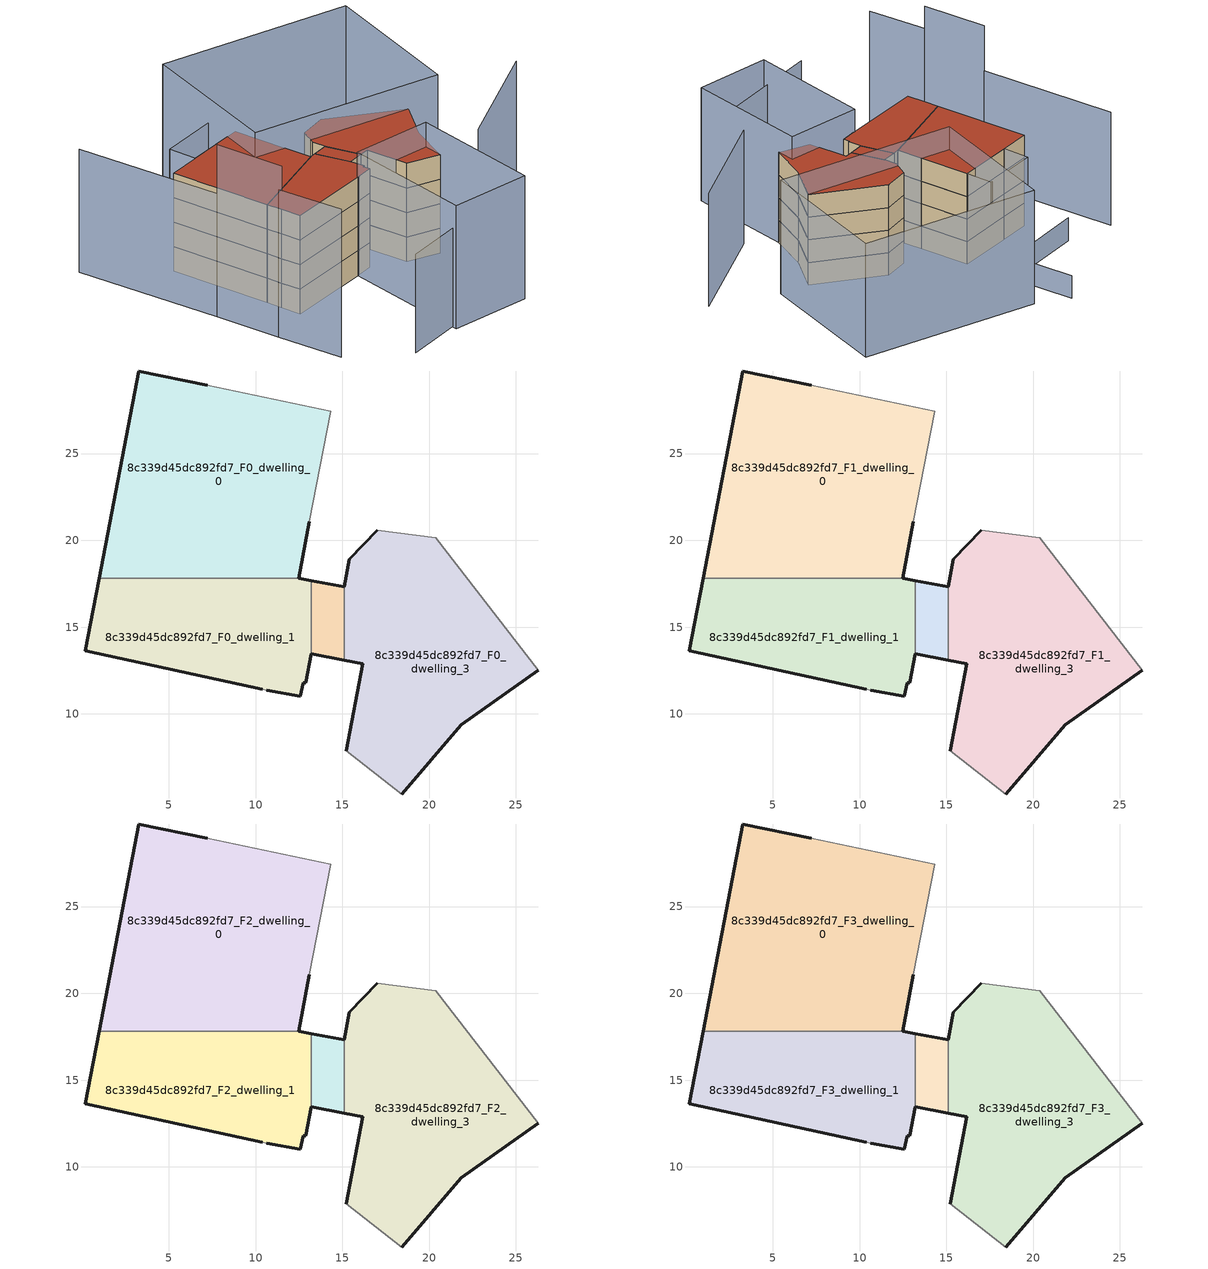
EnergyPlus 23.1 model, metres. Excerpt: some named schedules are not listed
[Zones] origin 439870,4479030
8c339d45dc892fd7_F0_dwelling_0
 floor ground (EU_floor_Construction): 14.33,27.44 13.1,21.07 12.48,17.82 0.99,17.82 3.28,29.76 7.22,28.93 z0
 wall outside (EU_wall_Construction): 12.48,17.82 13.1,21.07 / 7.22,28.93 3.28,29.76 0.99,17.82 z0:3
 wall adiabatic (EU_wall_Construction): 13.1,21.07 14.33,27.44 7.22,28.93 z0:3
 wall to 8c339d45dc892fd7_F0_dwelling_1 (EU_wall_Construction): 0.99,17.82 12.48,17.82 z0:3
8c339d45dc892fd7_F0_dwelling_1
 floor ground (EU_floor_Construction): 13.21,17.68 13.21,13.47 12.89,11.78 12.73,11.81 12.57,11.01 10.64,11.37 10.38,11.43 0.19,13.63 0.65,16.02 0.99,17.82 12.48,17.82 z0
 wall outside (EU_wall_Construction): 13.21,17.68 12.48,17.82 / 0.99,17.82 0.65,16.02 0.19,13.63 10.38,11.43 / 10.64,11.37 12.57,11.01 12.73,11.81 12.89,11.78 13.21,13.47 z0:3
 wall adiabatic (EU_wall_Construction): 10.38,11.43 10.64,11.37 z0:3
 wall to 8c339d45dc892fd7_F0_dwelling_2 (EU_wall_Construction): 13.21,13.47 13.21,17.68 z0:3
8c339d45dc892fd7_F0_dwelling_2
 floor ground (EU_floor_Construction): 15.12,17.33 15.12,13.1 13.21,13.47 13.21,17.68 z0
 wall outside (EU_wall_Construction): 15.12,17.33 13.21,17.68 / 13.21,13.47 15.12,13.1 z0:3
 wall to 8c339d45dc892fd7_F0_dwelling_3 (EU_wall_Construction): 15.12,13.1 15.12,17.33 z0:3
8c339d45dc892fd7_F0_dwelling_3
 floor ground (EU_floor_Construction): 20.39,20.15 26.28,12.53 21.85,9.37 18.41,5.39 15.21,7.88 16.18,12.89 15.12,13.1 15.12,17.33 15.39,18.9 17.02,20.58 z0
 wall outside (EU_wall_Construction): 17.02,20.58 15.39,18.9 15.12,17.33 / 15.12,13.1 16.18,12.89 15.21,7.88 / 18.41,5.39 21.85,9.37 26.28,12.53 z0:3
 wall adiabatic (EU_wall_Construction): 26.28,12.53 20.39,20.15 17.02,20.58 / 15.21,7.88 18.41,5.39 z0:3
8c339d45dc892fd7_F1_dwelling_0
 floor to 8c339d45dc892fd7_F0_dwelling_0 (EU_floor_Construction): 14.33,27.44 13.1,21.07 12.48,17.82 0.99,17.82 3.28,29.76 7.22,28.93 z3
 wall outside (EU_wall_Construction): 12.48,17.82 13.1,21.07 / 7.22,28.93 3.28,29.76 0.99,17.82 z3:6
 wall adiabatic (EU_wall_Construction): 13.1,21.07 14.33,27.44 7.22,28.93 z3:6
 wall to 8c339d45dc892fd7_F1_dwelling_1 (EU_wall_Construction): 0.99,17.82 12.48,17.82 z3:6
8c339d45dc892fd7_F1_dwelling_1
 floor to 8c339d45dc892fd7_F0_dwelling_1 (EU_floor_Construction): 13.21,17.68 13.21,13.47 12.89,11.78 12.73,11.81 12.57,11.01 10.64,11.37 10.38,11.43 0.19,13.63 0.65,16.02 0.99,17.82 12.48,17.82 z3
 wall outside (EU_wall_Construction): 13.21,17.68 12.48,17.82 / 0.99,17.82 0.65,16.02 0.19,13.63 10.38,11.43 / 10.64,11.37 12.57,11.01 12.73,11.81 12.89,11.78 13.21,13.47 z3:6
 wall adiabatic (EU_wall_Construction): 10.38,11.43 10.64,11.37 z3:6
 wall to 8c339d45dc892fd7_F1_dwelling_2 (EU_wall_Construction): 13.21,13.47 13.21,17.68 z3:6
8c339d45dc892fd7_F1_dwelling_2
 floor to 8c339d45dc892fd7_F0_dwelling_2 (EU_floor_Construction): 15.12,17.33 15.12,13.1 13.21,13.47 13.21,17.68 z3
 wall outside (EU_wall_Construction): 15.12,17.33 13.21,17.68 / 13.21,13.47 15.12,13.1 z3:6
 wall to 8c339d45dc892fd7_F1_dwelling_3 (EU_wall_Construction): 15.12,13.1 15.12,17.33 z3:6
8c339d45dc892fd7_F1_dwelling_3
 floor to 8c339d45dc892fd7_F0_dwelling_3 (EU_floor_Construction): 20.39,20.15 26.28,12.53 21.85,9.37 18.41,5.39 15.21,7.88 16.18,12.89 15.12,13.1 15.12,17.33 15.39,18.9 17.02,20.58 z3
 wall outside (EU_wall_Construction): 17.02,20.58 15.39,18.9 15.12,17.33 / 15.12,13.1 16.18,12.89 15.21,7.88 / 18.41,5.39 21.85,9.37 26.28,12.53 z3:6
 wall adiabatic (EU_wall_Construction): 26.28,12.53 20.39,20.15 17.02,20.58 / 15.21,7.88 18.41,5.39 z3:6
8c339d45dc892fd7_F2_dwelling_0
 floor to 8c339d45dc892fd7_F1_dwelling_0 (EU_floor_Construction): 14.33,27.44 13.1,21.07 12.48,17.82 0.99,17.82 3.28,29.76 7.22,28.93 z6
 wall outside (EU_wall_Construction): 12.48,17.82 13.1,21.07 / 7.22,28.93 3.28,29.76 0.99,17.82 z6:9
 wall adiabatic (EU_wall_Construction): 13.1,21.07 14.33,27.44 7.22,28.93 z6:9
 wall to 8c339d45dc892fd7_F2_dwelling_1 (EU_wall_Construction): 0.99,17.82 12.48,17.82 z6:9
8c339d45dc892fd7_F2_dwelling_1
 floor to 8c339d45dc892fd7_F1_dwelling_1 (EU_floor_Construction): 13.21,17.68 13.21,13.47 12.89,11.78 12.73,11.81 12.57,11.01 10.64,11.37 10.38,11.43 0.19,13.63 0.65,16.02 0.99,17.82 12.48,17.82 z6
 wall outside (EU_wall_Construction): 13.21,17.68 12.48,17.82 / 0.99,17.82 0.65,16.02 0.19,13.63 10.38,11.43 / 10.64,11.37 12.57,11.01 12.73,11.81 12.89,11.78 13.21,13.47 z6:9
 wall adiabatic (EU_wall_Construction): 10.38,11.43 10.64,11.37 z6:9
 wall to 8c339d45dc892fd7_F2_dwelling_2 (EU_wall_Construction): 13.21,13.47 13.21,17.68 z6:9
8c339d45dc892fd7_F2_dwelling_2
 floor to 8c339d45dc892fd7_F1_dwelling_2 (EU_floor_Construction): 15.12,17.33 15.12,13.1 13.21,13.47 13.21,17.68 z6
 wall outside (EU_wall_Construction): 15.12,17.33 13.21,17.68 / 13.21,13.47 15.12,13.1 z6:9
 wall to 8c339d45dc892fd7_F2_dwelling_3 (EU_wall_Construction): 15.12,13.1 15.12,17.33 z6:9
8c339d45dc892fd7_F2_dwelling_3
 floor to 8c339d45dc892fd7_F1_dwelling_3 (EU_floor_Construction): 20.39,20.15 26.28,12.53 21.85,9.37 18.41,5.39 15.21,7.88 16.18,12.89 15.12,13.1 15.12,17.33 15.39,18.9 17.02,20.58 z6
 wall outside (EU_wall_Construction): 17.02,20.58 15.39,18.9 15.12,17.33 / 15.12,13.1 16.18,12.89 15.21,7.88 / 18.41,5.39 21.85,9.37 26.28,12.53 z6:9
 wall adiabatic (EU_wall_Construction): 26.28,12.53 20.39,20.15 17.02,20.58 / 15.21,7.88 18.41,5.39 z6:9
8c339d45dc892fd7_F3_dwelling_0
 floor to 8c339d45dc892fd7_F2_dwelling_0 (EU_floor_Construction): 14.33,27.44 13.1,21.07 12.48,17.82 0.99,17.82 3.28,29.76 7.22,28.93 z9
 wall outside (EU_wall_Construction): 12.48,17.82 13.1,21.07 / 7.22,28.93 3.28,29.76 0.99,17.82 z9:12
 wall adiabatic (EU_wall_Construction): 13.1,21.07 14.33,27.44 7.22,28.93 z9:12
 wall to 8c339d45dc892fd7_F3_dwelling_1 (EU_wall_Construction): 0.99,17.82 12.48,17.82 z9:12
 roof outside (EU_roof_Construction): 12.48,17.82 13.1,21.07 14.33,27.44 7.22,28.93 3.28,29.76 0.99,17.82 z12
8c339d45dc892fd7_F3_dwelling_1
 floor to 8c339d45dc892fd7_F2_dwelling_1 (EU_floor_Construction): 13.21,17.68 13.21,13.47 12.89,11.78 12.73,11.81 12.57,11.01 10.64,11.37 10.38,11.43 0.19,13.63 0.65,16.02 0.99,17.82 12.48,17.82 z9
 wall outside (EU_wall_Construction): 13.21,17.68 12.48,17.82 / 0.99,17.82 0.65,16.02 0.19,13.63 10.38,11.43 / 10.64,11.37 12.57,11.01 12.73,11.81 12.89,11.78 13.21,13.47 z9:12
 wall adiabatic (EU_wall_Construction): 10.38,11.43 10.64,11.37 z9:12
 wall to 8c339d45dc892fd7_F3_dwelling_2 (EU_wall_Construction): 13.21,13.47 13.21,17.68 z9:12
 roof outside (EU_roof_Construction): 12.57,11.01 12.73,11.81 12.89,11.78 13.21,13.47 13.21,17.68 12.48,17.82 0.99,17.82 0.65,16.02 0.19,13.63 10.38,11.43 10.64,11.37 z12
8c339d45dc892fd7_F3_dwelling_2
 floor to 8c339d45dc892fd7_F2_dwelling_2 (EU_floor_Construction): 15.12,17.33 15.12,13.1 13.21,13.47 13.21,17.68 z9
 wall outside (EU_wall_Construction): 15.12,17.33 13.21,17.68 / 13.21,13.47 15.12,13.1 z9:12
 wall to 8c339d45dc892fd7_F3_dwelling_3 (EU_wall_Construction): 15.12,13.1 15.12,17.33 z9:12
 roof outside (EU_roof_Construction): 15.12,13.1 15.12,17.33 13.21,17.68 13.21,13.47 z12
8c339d45dc892fd7_F3_dwelling_3
 floor to 8c339d45dc892fd7_F2_dwelling_3 (EU_floor_Construction): 20.39,20.15 26.28,12.53 21.85,9.37 18.41,5.39 15.21,7.88 16.18,12.89 15.12,13.1 15.12,17.33 15.39,18.9 17.02,20.58 z9
 wall outside (EU_wall_Construction): 17.02,20.58 15.39,18.9 15.12,17.33 / 15.12,13.1 16.18,12.89 15.21,7.88 / 18.41,5.39 21.85,9.37 26.28,12.53 z9:12
 wall adiabatic (EU_wall_Construction): 26.28,12.53 20.39,20.15 17.02,20.58 / 15.21,7.88 18.41,5.39 z9:12
 roof outside (EU_roof_Construction): 21.85,9.37 26.28,12.53 20.39,20.15 17.02,20.58 15.39,18.9 15.12,17.33 15.12,13.1 16.18,12.89 15.21,7.88 18.41,5.39 z12
shading: 20.22,1.72 35.52,4.04 / -0.88,38.89 -3.96,21.49 / 3.96,-2.87 10.4,11.47 / 10.4,11.47 19.34,7.46 / 19.34,7.46 12.9,-6.89 / 12.9,-6.89 3.96,-2.87 / 29.39,10.46 9.9,23.16 / 9.9,23.16 19.72,38.25 / 19.72,38.25 39.21,25.55 / 39.21,25.55 29.39,10.46 z0:15; -2.6,-1.03 13.14,-4.03 / 14.33,27.44 7.19,28.93 / 7.19,28.93 7.89,32.25 / 7.89,32.25 15.03,30.76 / 15.03,30.76 14.33,27.44 z0:12; -5.4,13.66 -6.65,5.86 z0:18; -3.97,21.49 -5.45,13.32 z0:21; 16.87,41.74 15.4,33.79 / 15.4,33.79 4.43,35.82 z0:3
[Building]
EU S2 Campaign: North Axis=0; Terrain=City; Solar Distribution=FullExterior
[Site:Location]
Madrid: Latitude=40.5; Longitude=-3.5; Time Zone=1; Elevation=609
[SizingPeriod:WeatherFileDays]
AnnualSizingPeriod: Begin Month=1; Begin Day of Month=1; End Month=12; End Day of Month=31; Day of Week for Start Day=Monday; Use Weather File Daylight Saving Period=No; Use Weather File Rain and Snow Indicators=No
[MATERIAL]
EU_InternalMass_Material: Roughness=MediumRough; Thickness=0.1; Conductivity=1; Density=1800; Specific Heat=900; Thermal Absorptance=0.9; Solar Absorptance=0.7; Visible Absorptance=0.7
[MATERIAL:NOMASS] Roughness=MediumRough; Thermal Absorptance=0.9; Solar Absorptance=0.7; Visible Absorptance=0.7
Name | Thermal Resistance
EU_wall_NoMass; EU_roof_NoMass | 2.16768
EU_floor_NoMass | 1.14339
[CONSTRUCTION]
EU_wall_Construction: EU_wall_NoMass
EU_roof_Construction: EU_roof_NoMass
EU_floor_Construction: EU_floor_NoMass
EU_InternalMass_Construction: EU_InternalMass_Material
[ZONE] Type=1; Multiplier=1; Ceiling Height=autocalculate; Floor Area=autocalculate; Part of Total Floor Area=Yes
Name | Volume
8c339d45dc892fd7_F0_dwelling_0; 8c339d45dc892fd7_F1_dwelling_0; 8c339d45dc892fd7_F2_dwelling_0; 8c339d45dc892fd7_F3_dwelling_0 | 371.445
8c339d45dc892fd7_F0_dwelling_1; 8c339d45dc892fd7_F1_dwelling_1; 8c339d45dc892fd7_F2_dwelling_1; 8c339d45dc892fd7_F3_dwelling_1 | 210.795
8c339d45dc892fd7_F0_dwelling_2; 8c339d45dc892fd7_F1_dwelling_2; 8c339d45dc892fd7_F2_dwelling_2; 8c339d45dc892fd7_F3_dwelling_2 | 24.1194
8c339d45dc892fd7_F0_dwelling_3; 8c339d45dc892fd7_F1_dwelling_3; 8c339d45dc892fd7_F2_dwelling_3; 8c339d45dc892fd7_F3_dwelling_3 | 309.386
[INTERNALMASS] Construction=EU_InternalMass_Construction
Name | Zone or ZoneList | Surface Area
8c339d45dc892fd7_F0_dwelling_0_EU_InternalMass | 8c339d45dc892fd7_F0_dwelling_0 | 123.815
8c339d45dc892fd7_F0_dwelling_1_EU_InternalMass | 8c339d45dc892fd7_F0_dwelling_1 | 70.2653
8c339d45dc892fd7_F0_dwelling_2_EU_InternalMass | 8c339d45dc892fd7_F0_dwelling_2 | 8.03983
8c339d45dc892fd7_F0_dwelling_3_EU_InternalMass | 8c339d45dc892fd7_F0_dwelling_3 | 103.129
8c339d45dc892fd7_F1_dwelling_0_EU_InternalMass | 8c339d45dc892fd7_F1_dwelling_0 | 123.815
8c339d45dc892fd7_F1_dwelling_1_EU_InternalMass | 8c339d45dc892fd7_F1_dwelling_1 | 70.2653
8c339d45dc892fd7_F1_dwelling_2_EU_InternalMass | 8c339d45dc892fd7_F1_dwelling_2 | 8.03983
8c339d45dc892fd7_F1_dwelling_3_EU_InternalMass | 8c339d45dc892fd7_F1_dwelling_3 | 103.129
8c339d45dc892fd7_F2_dwelling_0_EU_InternalMass | 8c339d45dc892fd7_F2_dwelling_0 | 123.815
8c339d45dc892fd7_F2_dwelling_1_EU_InternalMass | 8c339d45dc892fd7_F2_dwelling_1 | 70.2653
8c339d45dc892fd7_F2_dwelling_2_EU_InternalMass | 8c339d45dc892fd7_F2_dwelling_2 | 8.03983
8c339d45dc892fd7_F2_dwelling_3_EU_InternalMass | 8c339d45dc892fd7_F2_dwelling_3 | 103.129
8c339d45dc892fd7_F3_dwelling_0_EU_InternalMass | 8c339d45dc892fd7_F3_dwelling_0 | 123.815
8c339d45dc892fd7_F3_dwelling_1_EU_InternalMass | 8c339d45dc892fd7_F3_dwelling_1 | 70.2653
8c339d45dc892fd7_F3_dwelling_2_EU_InternalMass | 8c339d45dc892fd7_F3_dwelling_2 | 8.03983
8c339d45dc892fd7_F3_dwelling_3_EU_InternalMass | 8c339d45dc892fd7_F3_dwelling_3 | 103.129
[OTHEREQUIPMENT] Fuel Type=Electricity; Design Level Calculation Method=Watts/Area; Power per Zone Floor Area=1; Fraction Latent=0; Fraction Radiant=0; Fraction Lost=0; Carbon Dioxide Generation Rate=0; EndUse Subcategory=EU_Step8_InternalGains
Name | Zone or ZoneList or Space or SpaceList | Schedule
EU_Step8_InternalGain_8c339d45dc892fd7_F0_dwelling_0_f000 | 8c339d45dc892fd7_F0_dwelling_0 | EU_Step8_GainSchedule_8c339d45dc892fd7_F0_dwelling_0_f000
EU_Step8_InternalGain_8c339d45dc892fd7_F0_dwelling_1_f000 | 8c339d45dc892fd7_F0_dwelling_1 | EU_Step8_GainSchedule_8c339d45dc892fd7_F0_dwelling_1_f000
EU_Step8_InternalGain_8c339d45dc892fd7_F0_dwelling_2_f000 | 8c339d45dc892fd7_F0_dwelling_2 | EU_Step8_GainSchedule_8c339d45dc892fd7_F0_dwelling_2_f000
EU_Step8_InternalGain_8c339d45dc892fd7_F0_dwelling_3_f000 | 8c339d45dc892fd7_F0_dwelling_3 | EU_Step8_GainSchedule_8c339d45dc892fd7_F0_dwelling_3_f000
EU_Step8_InternalGain_8c339d45dc892fd7_F1_dwelling_0_f000 | 8c339d45dc892fd7_F1_dwelling_0 | EU_Step8_GainSchedule_8c339d45dc892fd7_F1_dwelling_0_f000
EU_Step8_InternalGain_8c339d45dc892fd7_F1_dwelling_1_f000 | 8c339d45dc892fd7_F1_dwelling_1 | EU_Step8_GainSchedule_8c339d45dc892fd7_F1_dwelling_1_f000
EU_Step8_InternalGain_8c339d45dc892fd7_F1_dwelling_2_f000 | 8c339d45dc892fd7_F1_dwelling_2 | EU_Step8_GainSchedule_8c339d45dc892fd7_F1_dwelling_2_f000
EU_Step8_InternalGain_8c339d45dc892fd7_F1_dwelling_3_f000 | 8c339d45dc892fd7_F1_dwelling_3 | EU_Step8_GainSchedule_8c339d45dc892fd7_F1_dwelling_3_f000
EU_Step8_InternalGain_8c339d45dc892fd7_F2_dwelling_0_f000 | 8c339d45dc892fd7_F2_dwelling_0 | EU_Step8_GainSchedule_8c339d45dc892fd7_F2_dwelling_0_f000
EU_Step8_InternalGain_8c339d45dc892fd7_F2_dwelling_1_f000 | 8c339d45dc892fd7_F2_dwelling_1 | EU_Step8_GainSchedule_8c339d45dc892fd7_F2_dwelling_1_f000
EU_Step8_InternalGain_8c339d45dc892fd7_F2_dwelling_2_f000 | 8c339d45dc892fd7_F2_dwelling_2 | EU_Step8_GainSchedule_8c339d45dc892fd7_F2_dwelling_2_f000
EU_Step8_InternalGain_8c339d45dc892fd7_F2_dwelling_3_f000 | 8c339d45dc892fd7_F2_dwelling_3 | EU_Step8_GainSchedule_8c339d45dc892fd7_F2_dwelling_3_f000
EU_Step8_InternalGain_8c339d45dc892fd7_F3_dwelling_0_f000 | 8c339d45dc892fd7_F3_dwelling_0 | EU_Step8_GainSchedule_8c339d45dc892fd7_F3_dwelling_0_f000
EU_Step8_InternalGain_8c339d45dc892fd7_F3_dwelling_1_f000 | 8c339d45dc892fd7_F3_dwelling_1 | EU_Step8_GainSchedule_8c339d45dc892fd7_F3_dwelling_1_f000
EU_Step8_InternalGain_8c339d45dc892fd7_F3_dwelling_2_f000 | 8c339d45dc892fd7_F3_dwelling_2 | EU_Step8_GainSchedule_8c339d45dc892fd7_F3_dwelling_2_f000
EU_Step8_InternalGain_8c339d45dc892fd7_F3_dwelling_3_f000 | 8c339d45dc892fd7_F3_dwelling_3 | EU_Step8_GainSchedule_8c339d45dc892fd7_F3_dwelling_3_f000
[ZONEVENTILATION:DESIGNFLOWRATE] Schedule=EU_AlwaysOn; Design Flow Rate Calculation Method=AirChanges/Hour; Air Changes per Hour=0.480546; Ventilation Type=Natural; Fan Pressure Rise=0; Fan Total Efficiency=1; Constant Term Coefficient=1; Temperature Term Coefficient=0; Velocity Term Coefficient=0; Velocity Squared Term Coefficient=0; Minimum Indoor Temperature=-100; Maximum Indoor Temperature=100; Delta Temperature=-100; Minimum Outdoor Temperature=-100; Maximum Outdoor Temperature=100; Maximum Wind Speed=40
Name | Zone or ZoneList or Space or SpaceList
EU_ConstantAir_8c339d45dc892fd7_F0_dwelling_0 | 8c339d45dc892fd7_F0_dwelling_0
EU_ConstantAir_8c339d45dc892fd7_F0_dwelling_1 | 8c339d45dc892fd7_F0_dwelling_1
EU_ConstantAir_8c339d45dc892fd7_F0_dwelling_2 | 8c339d45dc892fd7_F0_dwelling_2
EU_ConstantAir_8c339d45dc892fd7_F0_dwelling_3 | 8c339d45dc892fd7_F0_dwelling_3
EU_ConstantAir_8c339d45dc892fd7_F1_dwelling_0 | 8c339d45dc892fd7_F1_dwelling_0
EU_ConstantAir_8c339d45dc892fd7_F1_dwelling_1 | 8c339d45dc892fd7_F1_dwelling_1
EU_ConstantAir_8c339d45dc892fd7_F1_dwelling_2 | 8c339d45dc892fd7_F1_dwelling_2
EU_ConstantAir_8c339d45dc892fd7_F1_dwelling_3 | 8c339d45dc892fd7_F1_dwelling_3
EU_ConstantAir_8c339d45dc892fd7_F2_dwelling_0 | 8c339d45dc892fd7_F2_dwelling_0
EU_ConstantAir_8c339d45dc892fd7_F2_dwelling_1 | 8c339d45dc892fd7_F2_dwelling_1
EU_ConstantAir_8c339d45dc892fd7_F2_dwelling_2 | 8c339d45dc892fd7_F2_dwelling_2
EU_ConstantAir_8c339d45dc892fd7_F2_dwelling_3 | 8c339d45dc892fd7_F2_dwelling_3
EU_ConstantAir_8c339d45dc892fd7_F3_dwelling_0 | 8c339d45dc892fd7_F3_dwelling_0
EU_ConstantAir_8c339d45dc892fd7_F3_dwelling_1 | 8c339d45dc892fd7_F3_dwelling_1
EU_ConstantAir_8c339d45dc892fd7_F3_dwelling_2 | 8c339d45dc892fd7_F3_dwelling_2
EU_ConstantAir_8c339d45dc892fd7_F3_dwelling_3 | 8c339d45dc892fd7_F3_dwelling_3
[HVACTEMPLATE:THERMOSTAT] Constant Heating Setpoint=20; Constant Cooling Setpoint=50
EU_HeatOnly_8c339d45dc892fd7_F0_dwelling_0; EU_HeatOnly_8c339d45dc892fd7_F0_dwelling_1; EU_HeatOnly_8c339d45dc892fd7_F0_dwelling_2; EU_HeatOnly_8c339d45dc892fd7_F0_dwelling_3; EU_HeatOnly_8c339d45dc892fd7_F1_dwelling_0; EU_HeatOnly_8c339d45dc892fd7_F1_dwelling_1; EU_HeatOnly_8c339d45dc892fd7_F1_dwelling_2; EU_HeatOnly_8c339d45dc892fd7_F1_dwelling_3; EU_HeatOnly_8c339d45dc892fd7_F2_dwelling_0; EU_HeatOnly_8c339d45dc892fd7_F2_dwelling_1; EU_HeatOnly_8c339d45dc892fd7_F2_dwelling_2; EU_HeatOnly_8c339d45dc892fd7_F2_dwelling_3; EU_HeatOnly_8c339d45dc892fd7_F3_dwelling_0; EU_HeatOnly_8c339d45dc892fd7_F3_dwelling_1; EU_HeatOnly_8c339d45dc892fd7_F3_dwelling_2; EU_HeatOnly_8c339d45dc892fd7_F3_dwelling_3
